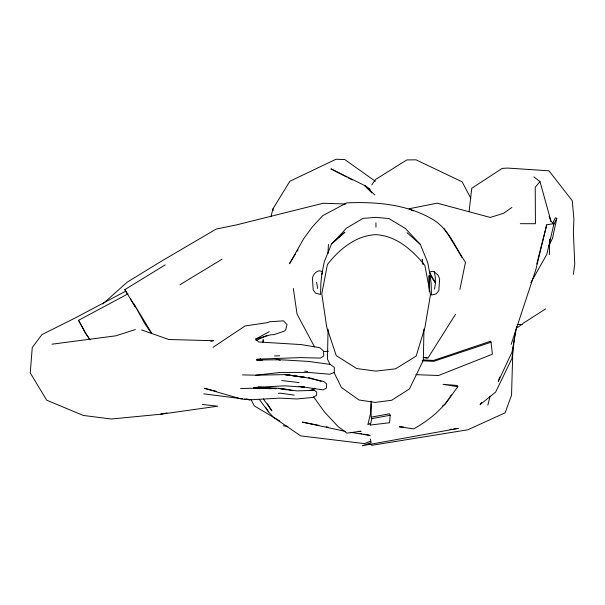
<?xml version="1.0" encoding="UTF-8"?>
<svg xmlns="http://www.w3.org/2000/svg" width="605" height="605" viewBox="0 0 605 605"><rect width="100%" height="100%" fill="white"/><g stroke="black" fill="none" stroke-linecap="round" stroke-linejoin="round"><path stroke-width="0.91" d="M263.175 342.301L263.205 339.632L263.077 342.309M328.061 329.233L327.456 359.128L329.914 364.127M423.961 329.165L423.341 360.232L409.434 388.947L391.669 400.26L375.213 402.416L359.052 399.988L341.394 387.465L334.013 372.461M512.927 347.361L511.543 395.133L505.13 412.807L467.778 429.792L371.818 445.318L369.579 443.722M549.348 254.781L549.794 239.013M327.94 253.593L328.447 244.428M371.145 403.769L370.404 414.054L367.87 424.695L369.708 423.56L370.336 425.035L389.59 422.729L390.18 415.257L389.552 413.775L371.198 417.14L371.069 401.085M321.799 274.526L320.862 283.125L320.537 294.499L315.659 293.175L313.201 289.939L312.399 278.179C313.209 274.753 315.598 271.471 319.213 270.768L322.51 271.479L321.799 274.526L324.257 261.867L331.593 243.777L344.805 232.26L331.593 243.777M469.072 211.72L471.764 188.261L502.127 168.432L507.519 168.069L548.985 170.814L572.277 200.762L573.895 219.176L573.389 232.199L574.75 263.984L573.381 274.428M434.473 289.152L435.494 283.019L435.177 276.326L434.254 271.819L432.658 271.342L429.421 272.038L435.494 283.019L430.17 275.124L427.667 262.494L420.301 244.375L407.074 232.706M459.906 289.394L465.479 262.275C455.467 247.725 449.107 229.711 433.535 219.902C407.475 204.203 376.544 201.639 346.786 202.872L322.745 215.637L312.301 226.928L303.778 238.582L289.455 263.788L295.656 253.631M552.486 223.457L555.466 217.717L556.804 218.458L552.463 238.408L548.864 245.781M370.336 425.035L371.825 418.622L371.198 417.14M549.083 216.371L551.117 221.634L553.998 223.6L546.799 254.38L530.812 282.716M516.61 326.609L512.042 352.057L498.286 381.445L499.821 377.036M553.998 223.6L546.708 224.826L535.788 269.815L511.157 344.343M546.708 224.826L536.786 264.014M487.872 405.116L490.095 396.177M271.048 216.378L272.991 208.77L289.863 181.266L335.994 159.244L344.812 159.576L375.357 181.303M514.515 334.731L515.12 332.969L511.959 358.485L495.624 392.123L480.113 404.601L481.625 402.302M553.401 225.022L556.804 218.458M297.085 251.287L298.038 249.729M455.459 314.388L427.947 358.031L423.25 357.532M448.812 398.755C440.077 411.506 427.062 421.36 413.661 428.877L399.262 426.79L403.694 427.017M449.833 397.198L451.368 394.861M371.772 184.926L375.584 179.466L406.863 159.909L416.028 159.833L462.114 181.81L470.796 198.236M457.788 386.708L443.094 384.326L457.501 385.498L457.788 386.708L445.235 404.216L442.315 406.205M533.822 176.925L539.978 181.56L535.228 187.278L535.433 223.721L520.33 223.676M262.305 360.3L256.543 359.975L257.276 359.158L300.814 357.593L320.325 358.099L323.796 355.974L323.524 351.013L319.697 347.618L301.146 344.585L258.66 341.984L255.696 339.042L269.195 331.729M334.141 241.622L346.453 228.176L362.962 218.39L375.909 217.376L388.924 218.549L405.403 228.524L420.301 244.375M102.706 304.012L127.126 282.232L159.523 262.32L216.144 229.091L236.767 224.826L323.236 203.242L345.795 204.014M511.906 207.454L503.443 213.353L490.277 217.437L437.203 203.159L409.048 208.77L413.215 210.895M213.043 347.285L245.123 325.944L267.493 322.647L269.815 321.747L283.533 320.839L287.004 324.62L285.734 329.785L284.456 331.056L273.997 334.633L270.904 334.746L255.696 339.042M545.589 308.921L522.856 323.471L522.266 324.507L517.857 324.522M127.587 294.332L124.819 289.651L165.241 264.846M179.912 284.766L222.118 259.144M312.203 390.323L315.364 388.584M78.544 320.302L85.955 333.831L90.054 339.776L85.502 333.06L78.544 320.302L128.026 293.849M125.658 291.202L74.786 318.177L41.979 334.58L32.262 347.512L30.25 372.907L46.691 400.185L83.271 415.438L111.328 419.008L160.764 414.221L217.739 406.197L202.456 404.473M309.911 390.588L314.887 388.183M255.9 340.517L266.828 335.586M370.184 441.325L364.573 443.624L300.723 435.895L273.422 417.261L268.59 411.937L259.243 399.308M162.533 413.601L160.764 414.221L167.003 412.912M423.107 359.899L433.43 360.451L490.602 341.235L491.026 342.218L433.573 361.382L422.252 360.792M135.361 329.543L115.835 335.82L52.007 344.185M210.827 341.349L213.542 340.706L168.825 339.511L141.547 329.922M371.825 418.622L390.18 415.257M449.931 429.429L451.791 429.195M453.652 428.968L458.303 428.393L362.244 445.756L371.107 442.663L370.472 439.094M242.499 374.888L255.839 375.206L280.47 372.423L308.028 372.4L329.899 374.223L334.21 372.446L334.376 367.507L330.338 364.414L308.52 361.427L280.932 359.786L256.543 359.975M278.323 393.341L280.221 393.137L294.272 395.095M323.758 351.543L328.432 351.278M281.62 380.545L299.112 382.564M253.722 387.487L284.524 385.816L304.451 387.162L323.017 389.87L326.322 388.228L326.685 383.993L323.736 381.452L304.436 377.286L284.789 374.608L255.839 375.206M279.684 355.778L274.519 355.959M358.289 431.357L361.094 431.267L346.854 433.112L338.082 426.54L324.469 412.013L313.632 396.91M240.571 388.425C257.768 388.614 275.494 386.202 292.298 390.603M516.322 327.176L518.13 327.139L521.737 324.431L517.146 324.499M415.892 374.661L438.504 375.501L492.402 354.22L491.026 342.218M253.639 388.07L271.433 388.712M307.65 371.485L304.731 371.16M203.772 393.855L242.635 398.801M423.462 357.457L427.16 357.842M258.312 386.89L276.122 388.75M244.496 399.05L250.069 399.814L279.812 398.113L296.904 398.96L312.656 397.477L316.619 395.375L316.642 392.025L314.343 390.391L296.911 390.898L278.988 388.478L286.989 389.892M283.223 425.754L287.874 426.449M350.749 432.341L370.139 435.464M318.858 425.345L302.371 422.124L345.236 431.35M326.193 426.782L328.023 427.138M360.088 433.407L361.919 433.762M363.749 434.118L369.247 435.192M204.513 388.266L211.803 390.119M213.626 390.58L216.356 391.269M246.424 398.892L250.069 399.814L240.979 398.892L204.437 388.372M308.255 377.361L321.187 381.384M274.942 358.425L280.274 360.353M346.536 176.985L330.935 168.856L364.603 185.478L370.358 189.395M348.185 177.84L352.291 179.98M367.893 188.11L369.534 188.964M279.812 421.05L254.244 405.864L251.045 399.421M434.254 271.819L438.126 275.23L439.623 278.905L438.844 290.634L436.394 293.803L431.471 295.028L431.146 283.745L430.17 275.124M374.79 194.923L364.603 185.478L371.818 192.874M263.379 398.96L271.872 410.886L267.402 403.822M443.843 228.418L448.222 234.71M151.545 333.416L144.784 323.607L133.682 303.468L151.734 333.279M265.603 407.278L268.59 411.937M130.483 299.036L135.301 306.879L124.819 289.651M448.706 235.405L462.175 257.722M314.592 346.99L297.055 314.093L293.327 288.419M539.978 181.56L551.117 221.634M316.574 282.323L317.64 288.494M423.001 264.423L422.214 259.28L422.751 263.863M260.203 358.455L260.452 360.187M272.991 208.77L273.15 210.593M429.406 291.814L429.096 275.517L429.21 283.987M429.248 286.808L429.316 291.504M375.924 222.852L375.97 227.177M430.473 294.688L424.952 327.297L416.164 356.088L395.564 368.816L375.955 371.115L356.7 368.543L336.251 355.634L326.715 327.025L321.799 293.803L327.396 264.582C339.329 249.245 355.74 235.557 375.977 234.649C396.426 235.814 412.557 250.243 424.854 265.436L430.473 294.688M289.765 375.085L284.789 374.608L305.344 377.475L289.765 375.085M304.451 387.162L299.036 386.421L304.451 387.162"/></g></svg>
